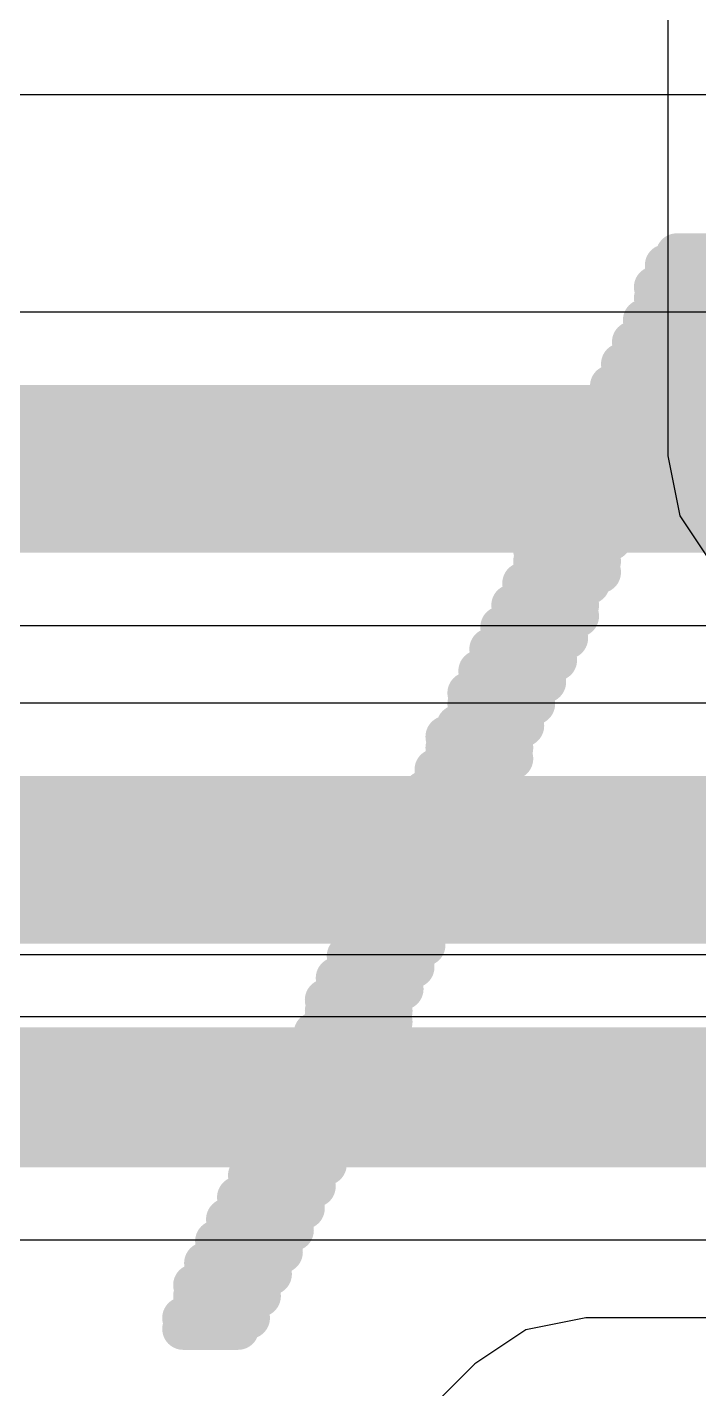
# Model space of a CAD drawing. Header units: inches. Extents: x -4.4 to 45.3, y -0.3 to 53.7.
# Drawn here: x 26.95 to 28.17, y 4.296 to 6.772 of the extents above; entities that cross this region are included whole.
import ezdxf

# ---------------------------------------------------------------- set-up
doc = ezdxf.new("R2010")
doc.units = ezdxf.units.IN
for name, color, linetype in [('Bottom Layer', 5, 'Continuous'), ('Bottom Overlay', 54, 'Continuous'), ('Signal_1', 16, 'Continuous'), ('Signal_2', 76, 'Continuous'), ('Top Layer', 1, 'Continuous')]:
    doc.layers.add(name, color=color, linetype=linetype)

msp = doc.modelspace()

# ---------------------------------------------------------------- linework, layer by layer
at = {"layer": 'Bottom Layer'}
for p, q in [((29.1682, 6.2539), (17.653, 6.2539)), ((17.771, 5.6841), (29.2862, 5.6841)), ((31.9114, 5.5427), (22.5552, 5.5427)), ((22.6732, 4.9729), (32.0294, 4.9729))]:
    msp.add_line(p, q, dxfattribs=at)
for points in [[(17.653, 5.969, 0.3048, 0.3048, 0), (29.2862, 5.969, 0.3048, 0.3048, 0)], [(22.5552, 5.2578, 0.3048, 0.3048, 0), (32.0294, 5.2578, 0.3048, 0.3048, 0)]]:
    msp.add_lwpolyline(points, format="xyseb", dxfattribs=at)
at = {"layer": 'Bottom Overlay'}
for points in [[(28.1306, 6.359, 0.0762, 0.0762, 0), (28.2303, 6.359, 0.0762, 0.0762, 0)], [(28.1107, 6.3391, 0.0762, 0.0762, 0), (28.2503, 6.3391, 0.0762, 0.0762, 0)], [(28.1107, 6.3191, 0.0762, 0.0762, 0), (28.2503, 6.3191, 0.0762, 0.0762, 0)], [(28.0907, 6.2992, 0.0762, 0.0762, 0), (28.2702, 6.2992, 0.0762, 0.0762, 0)], [(28.0907, 6.2793, 0.0762, 0.0762, 0), (28.2702, 6.2793, 0.0762, 0.0762, 0)], [(28.0907, 6.2593, 0.0762, 0.0762, 0), (28.2901, 6.2593, 0.0762, 0.0762, 0)], [(28.0708, 6.2394, 0.0762, 0.0762, 0), (28.2901, 6.2394, 0.0762, 0.0762, 0)], [(28.0708, 6.2194, 0.0762, 0.0762, 0), (28.3101, 6.2194, 0.0762, 0.0762, 0)], [(28.0509, 6.1995, 0.0762, 0.0762, 0), (28.1705, 6.1995, 0.0762, 0.0762, 0)], [(28.0509, 6.1796, 0.0762, 0.0762, 0), (28.1705, 6.1796, 0.0762, 0.0762, 0)], [(28.1904, 6.1995, 0.0762, 0.0762, 0), (28.3101, 6.1995, 0.0762, 0.0762, 0)], [(28.0309, 6.1596, 0.0762, 0.0762, 0), (28.1506, 6.1596, 0.0762, 0.0762, 0)], [(28.0309, 6.1397, 0.0762, 0.0762, 0), (28.1506, 6.1397, 0.0762, 0.0762, 0)], [(28.011, 6.1197, 0.0762, 0.0762, 0), (28.1306, 6.1197, 0.0762, 0.0762, 0)], [(27.991, 6.0799, 0.0762, 0.0762, 0), (28.1107, 6.0799, 0.0762, 0.0762, 0)], [(28.011, 6.0998, 0.0762, 0.0762, 0), (28.1306, 6.0998, 0.0762, 0.0762, 0)], [(27.991, 6.0599, 0.0762, 0.0762, 0), (28.1107, 6.0599, 0.0762, 0.0762, 0)], [(27.9711, 6.04, 0.0762, 0.0762, 0), (28.1107, 6.04, 0.0762, 0.0762, 0)], [(27.9711, 6.02, 0.0762, 0.0762, 0), (28.0907, 6.02, 0.0762, 0.0762, 0)], [(27.9512, 5.9802, 0.0762, 0.0762, 0), (28.0708, 5.9802, 0.0762, 0.0762, 0)], [(27.9711, 6.0001, 0.0762, 0.0762, 0), (28.0708, 6.0001, 0.0762, 0.0762, 0)], [(27.9512, 5.9602, 0.0762, 0.0762, 0), (28.0708, 5.9602, 0.0762, 0.0762, 0)], [(27.9312, 5.9403, 0.0762, 0.0762, 0), (28.0509, 5.9403, 0.0762, 0.0762, 0)], [(27.9312, 5.9203, 0.0762, 0.0762, 0), (28.0509, 5.9203, 0.0762, 0.0762, 0)], [(27.9113, 5.9004, 0.0762, 0.0762, 0), (28.0309, 5.9004, 0.0762, 0.0762, 0)], [(27.9113, 5.8805, 0.0762, 0.0762, 0), (28.0309, 5.8805, 0.0762, 0.0762, 0)], [(27.8913, 5.8605, 0.0762, 0.0762, 0), (28.011, 5.8605, 0.0762, 0.0762, 0)], [(27.8913, 5.8406, 0.0762, 0.0762, 0), (28.011, 5.8406, 0.0762, 0.0762, 0)], [(27.8714, 5.8206, 0.0762, 0.0762, 0), (27.991, 5.8206, 0.0762, 0.0762, 0)], [(27.8714, 5.8007, 0.0762, 0.0762, 0), (27.991, 5.8007, 0.0762, 0.0762, 0)], [(27.8714, 5.7808, 0.0762, 0.0762, 0), (27.991, 5.7808, 0.0762, 0.0762, 0)], [(27.8515, 5.7608, 0.0762, 0.0762, 0), (27.9711, 5.7608, 0.0762, 0.0762, 0)], [(27.8515, 5.7409, 0.0762, 0.0762, 0), (27.9512, 5.7409, 0.0762, 0.0762, 0)], [(27.8315, 5.7209, 0.0762, 0.0762, 0), (27.9512, 5.7209, 0.0762, 0.0762, 0)], [(27.8315, 5.701, 0.0762, 0.0762, 0), (27.9512, 5.701, 0.0762, 0.0762, 0)], [(27.8116, 5.6811, 0.0762, 0.0762, 0), (27.9312, 5.6811, 0.0762, 0.0762, 0)], [(27.8116, 5.6611, 0.0762, 0.0762, 0), (27.9312, 5.6611, 0.0762, 0.0762, 0)], [(27.7916, 5.6412, 0.0762, 0.0762, 0), (27.9113, 5.6412, 0.0762, 0.0762, 0)], [(27.7916, 5.6212, 0.0762, 0.0762, 0), (27.9113, 5.6212, 0.0762, 0.0762, 0)], [(27.7717, 5.6013, 0.0762, 0.0762, 0), (27.8913, 5.6013, 0.0762, 0.0762, 0)], [(27.7518, 5.5614, 0.0762, 0.0762, 0), (27.8714, 5.5614, 0.0762, 0.0762, 0)], [(27.7717, 5.5814, 0.0762, 0.0762, 0), (27.8913, 5.5814, 0.0762, 0.0762, 0)], [(27.7518, 5.5415, 0.0762, 0.0762, 0), (27.8714, 5.5415, 0.0762, 0.0762, 0)], [(27.7518, 5.5215, 0.0762, 0.0762, 0), (27.8515, 5.5215, 0.0762, 0.0762, 0)], [(27.7318, 5.5016, 0.0762, 0.0762, 0), (27.8515, 5.5016, 0.0762, 0.0762, 0)], [(27.7119, 5.4817, 0.0762, 0.0762, 0), (27.8315, 5.4817, 0.0762, 0.0762, 0)], [(27.7119, 5.4617, 0.0762, 0.0762, 0), (27.8315, 5.4617, 0.0762, 0.0762, 0)], [(27.7119, 5.4418, 0.0762, 0.0762, 0), (27.8315, 5.4418, 0.0762, 0.0762, 0)], [(27.6919, 5.4218, 0.0762, 0.0762, 0), (27.8116, 5.4218, 0.0762, 0.0762, 0)], [(27.6919, 5.4019, 0.0762, 0.0762, 0), (27.8116, 5.4019, 0.0762, 0.0762, 0)], [(27.672, 5.382, 0.0762, 0.0762, 0), (27.7916, 5.382, 0.0762, 0.0762, 0)], [(27.672, 5.362, 0.0762, 0.0762, 0), (27.7916, 5.362, 0.0762, 0.0762, 0)], [(27.6521, 5.3421, 0.0762, 0.0762, 0), (27.7717, 5.3421, 0.0762, 0.0762, 0)], [(27.6521, 5.3221, 0.0762, 0.0762, 0), (27.7717, 5.3221, 0.0762, 0.0762, 0)], [(27.6321, 5.3022, 0.0762, 0.0762, 0), (27.7518, 5.3022, 0.0762, 0.0762, 0)], [(27.6321, 5.2823, 0.0762, 0.0762, 0), (27.7518, 5.2823, 0.0762, 0.0762, 0)], [(27.6321, 5.2623, 0.0762, 0.0762, 0), (27.7318, 5.2623, 0.0762, 0.0762, 0)], [(27.6122, 5.2424, 0.0762, 0.0762, 0), (27.7318, 5.2424, 0.0762, 0.0762, 0)], [(27.6122, 5.2224, 0.0762, 0.0762, 0), (27.7318, 5.2224, 0.0762, 0.0762, 0)], [(27.5922, 5.2025, 0.0762, 0.0762, 0), (27.7119, 5.2025, 0.0762, 0.0762, 0)], [(27.5723, 5.1626, 0.0762, 0.0762, 0), (27.6919, 5.1626, 0.0762, 0.0762, 0)], [(27.5922, 5.1826, 0.0762, 0.0762, 0), (27.7119, 5.1826, 0.0762, 0.0762, 0)], [(27.5723, 5.1427, 0.0762, 0.0762, 0), (27.6919, 5.1427, 0.0762, 0.0762, 0)], [(27.5524, 5.1227, 0.0762, 0.0762, 0), (27.672, 5.1227, 0.0762, 0.0762, 0)], [(27.5524, 5.1028, 0.0762, 0.0762, 0), (27.672, 5.1028, 0.0762, 0.0762, 0)], [(27.5324, 5.0828, 0.0762, 0.0762, 0), (27.6521, 5.0828, 0.0762, 0.0762, 0)], [(27.5324, 5.0629, 0.0762, 0.0762, 0), (27.6521, 5.0629, 0.0762, 0.0762, 0)], [(27.5125, 5.043, 0.0762, 0.0762, 0), (27.6321, 5.043, 0.0762, 0.0762, 0)], [(27.5125, 5.023, 0.0762, 0.0762, 0), (27.6321, 5.023, 0.0762, 0.0762, 0)], [(27.4925, 5.0031, 0.0762, 0.0762, 0), (27.6122, 5.0031, 0.0762, 0.0762, 0)], [(27.4925, 4.9831, 0.0762, 0.0762, 0), (27.6122, 4.9831, 0.0762, 0.0762, 0)], [(27.4925, 4.9632, 0.0762, 0.0762, 0), (27.6122, 4.9632, 0.0762, 0.0762, 0)], [(27.4726, 4.9433, 0.0762, 0.0762, 0), (27.5922, 4.9433, 0.0762, 0.0762, 0)], [(27.4726, 4.9233, 0.0762, 0.0762, 0), (27.5723, 4.9233, 0.0762, 0.0762, 0)], [(27.4527, 4.9034, 0.0762, 0.0762, 0), (27.5723, 4.9034, 0.0762, 0.0762, 0)], [(27.4527, 4.8834, 0.0762, 0.0762, 0), (27.5723, 4.8834, 0.0762, 0.0762, 0)], [(27.4327, 4.8635, 0.0762, 0.0762, 0), (27.5524, 4.8635, 0.0762, 0.0762, 0)], [(27.4327, 4.8436, 0.0762, 0.0762, 0), (27.5524, 4.8436, 0.0762, 0.0762, 0)], [(27.4128, 4.8236, 0.0762, 0.0762, 0), (27.5324, 4.8236, 0.0762, 0.0762, 0)], [(27.4128, 4.8037, 0.0762, 0.0762, 0), (27.5324, 4.8037, 0.0762, 0.0762, 0)], [(27.3928, 4.7837, 0.0762, 0.0762, 0), (27.5125, 4.7837, 0.0762, 0.0762, 0)], [(27.3729, 4.7439, 0.0762, 0.0762, 0), (27.4925, 4.7439, 0.0762, 0.0762, 0)], [(27.3928, 4.7638, 0.0762, 0.0762, 0), (27.5125, 4.7638, 0.0762, 0.0762, 0)], [(27.3729, 4.7239, 0.0762, 0.0762, 0), (27.4925, 4.7239, 0.0762, 0.0762, 0)], [(27.3729, 4.704, 0.0762, 0.0762, 0), (27.4925, 4.704, 0.0762, 0.0762, 0)], [(27.353, 4.684, 0.0762, 0.0762, 0), (27.4726, 4.684, 0.0762, 0.0762, 0)], [(27.333, 4.6442, 0.0762, 0.0762, 0), (27.4527, 4.6442, 0.0762, 0.0762, 0)], [(27.353, 4.6641, 0.0762, 0.0762, 0), (27.4726, 4.6641, 0.0762, 0.0762, 0)], [(27.333, 4.6242, 0.0762, 0.0762, 0), (27.4527, 4.6242, 0.0762, 0.0762, 0)], [(27.3131, 4.6043, 0.0762, 0.0762, 0), (27.4327, 4.6043, 0.0762, 0.0762, 0)], [(27.3131, 4.5843, 0.0762, 0.0762, 0), (27.4327, 4.5843, 0.0762, 0.0762, 0)], [(27.2931, 4.5644, 0.0762, 0.0762, 0), (27.4128, 4.5644, 0.0762, 0.0762, 0)], [(27.2931, 4.5445, 0.0762, 0.0762, 0), (27.4128, 4.5445, 0.0762, 0.0762, 0)], [(27.2732, 4.5245, 0.0762, 0.0762, 0), (27.3928, 4.5245, 0.0762, 0.0762, 0)], [(27.2732, 4.5046, 0.0762, 0.0762, 0), (27.3928, 4.5046, 0.0762, 0.0762, 0)], [(27.2533, 4.4846, 0.0762, 0.0762, 0), (27.3729, 4.4846, 0.0762, 0.0762, 0)], [(27.2533, 4.4647, 0.0762, 0.0762, 0), (27.3729, 4.4647, 0.0762, 0.0762, 0)], [(27.2533, 4.4448, 0.0762, 0.0762, 0), (27.353, 4.4448, 0.0762, 0.0762, 0)], [(27.2333, 4.4248, 0.0762, 0.0762, 0), (27.353, 4.4248, 0.0762, 0.0762, 0)], [(27.2333, 4.4049, 0.0762, 0.0762, 0), (27.333, 4.4049, 0.0762, 0.0762, 0)]]:
    msp.add_lwpolyline(points, format="xyseb", dxfattribs=at)
for points in [[(28.1116, 6.359, 0.0381, 0.0381, 1), (28.1497, 6.359, 0.0381, 0.0381, 1)], [(28.0916, 6.3391, 0.0381, 0.0381, 1), (28.1297, 6.3391, 0.0381, 0.0381, 1)], [(28.0916, 6.3191, 0.0381, 0.0381, 1), (28.1297, 6.3191, 0.0381, 0.0381, 1)], [(28.0717, 6.2992, 0.0381, 0.0381, 1), (28.1098, 6.2992, 0.0381, 0.0381, 1)], [(28.0717, 6.2793, 0.0381, 0.0381, 1), (28.1098, 6.2793, 0.0381, 0.0381, 1)], [(28.0717, 6.2593, 0.0381, 0.0381, 1), (28.1098, 6.2593, 0.0381, 0.0381, 1)], [(28.0517, 6.2394, 0.0381, 0.0381, 1), (28.0898, 6.2394, 0.0381, 0.0381, 1)], [(28.0517, 6.2194, 0.0381, 0.0381, 1), (28.0898, 6.2194, 0.0381, 0.0381, 1)], [(28.0318, 6.1995, 0.0381, 0.0381, 1), (28.0699, 6.1995, 0.0381, 0.0381, 1)], [(28.0318, 6.1796, 0.0381, 0.0381, 1), (28.0699, 6.1796, 0.0381, 0.0381, 1)], [(28.1514, 6.1995, 0.0381, 0.0381, 1), (28.1895, 6.1995, 0.0381, 0.0381, 1)], [(28.1514, 6.1796, 0.0381, 0.0381, 1), (28.1895, 6.1796, 0.0381, 0.0381, 1)], [(28.1714, 6.1995, 0.0381, 0.0381, 1), (28.2095, 6.1995, 0.0381, 0.0381, 1)], [(28.0119, 6.1596, 0.0381, 0.0381, 1), (28.05, 6.1596, 0.0381, 0.0381, 1)], [(28.1315, 6.1596, 0.0381, 0.0381, 1), (28.1696, 6.1596, 0.0381, 0.0381, 1)], [(28.0119, 6.1397, 0.0381, 0.0381, 1), (28.05, 6.1397, 0.0381, 0.0381, 1)], [(28.1315, 6.1397, 0.0381, 0.0381, 1), (28.1696, 6.1397, 0.0381, 0.0381, 1)], [(27.9919, 6.1197, 0.0381, 0.0381, 1), (28.03, 6.1197, 0.0381, 0.0381, 1)], [(28.1116, 6.1197, 0.0381, 0.0381, 1), (28.1497, 6.1197, 0.0381, 0.0381, 1)], [(27.972, 6.0799, 0.0381, 0.0381, 1), (28.0101, 6.0799, 0.0381, 0.0381, 1)], [(27.9919, 6.0998, 0.0381, 0.0381, 1), (28.03, 6.0998, 0.0381, 0.0381, 1)], [(28.0916, 6.0799, 0.0381, 0.0381, 1), (28.1297, 6.0799, 0.0381, 0.0381, 1)], [(28.1116, 6.0998, 0.0381, 0.0381, 1), (28.1497, 6.0998, 0.0381, 0.0381, 1)], [(27.972, 6.0599, 0.0381, 0.0381, 1), (28.0101, 6.0599, 0.0381, 0.0381, 1)], [(28.0916, 6.0599, 0.0381, 0.0381, 1), (28.1297, 6.0599, 0.0381, 0.0381, 1)], [(27.952, 6.04, 0.0381, 0.0381, 1), (27.9901, 6.04, 0.0381, 0.0381, 1)], [(28.0916, 6.04, 0.0381, 0.0381, 1), (28.1297, 6.04, 0.0381, 0.0381, 1)], [(27.952, 6.02, 0.0381, 0.0381, 1), (27.9901, 6.02, 0.0381, 0.0381, 1)], [(28.0717, 6.02, 0.0381, 0.0381, 1), (28.1098, 6.02, 0.0381, 0.0381, 1)], [(27.9321, 5.9802, 0.0381, 0.0381, 1), (27.9702, 5.9802, 0.0381, 0.0381, 1)], [(27.952, 6.0001, 0.0381, 0.0381, 1), (27.9901, 6.0001, 0.0381, 0.0381, 1)], [(28.0517, 6.0001, 0.0381, 0.0381, 1), (28.0898, 6.0001, 0.0381, 0.0381, 1)], [(28.0517, 5.9802, 0.0381, 0.0381, 1), (28.0898, 5.9802, 0.0381, 0.0381, 1)], [(27.9321, 5.9602, 0.0381, 0.0381, 1), (27.9702, 5.9602, 0.0381, 0.0381, 1)], [(28.0517, 5.9602, 0.0381, 0.0381, 1), (28.0898, 5.9602, 0.0381, 0.0381, 1)], [(27.9122, 5.9403, 0.0381, 0.0381, 1), (27.9503, 5.9403, 0.0381, 0.0381, 1)], [(28.0318, 5.9403, 0.0381, 0.0381, 1), (28.0699, 5.9403, 0.0381, 0.0381, 1)], [(27.9122, 5.9203, 0.0381, 0.0381, 1), (27.9503, 5.9203, 0.0381, 0.0381, 1)], [(28.0318, 5.9203, 0.0381, 0.0381, 1), (28.0699, 5.9203, 0.0381, 0.0381, 1)], [(27.8922, 5.9004, 0.0381, 0.0381, 1), (27.9303, 5.9004, 0.0381, 0.0381, 1)], [(27.8922, 5.8805, 0.0381, 0.0381, 1), (27.9303, 5.8805, 0.0381, 0.0381, 1)], [(28.0119, 5.9004, 0.0381, 0.0381, 1), (28.05, 5.9004, 0.0381, 0.0381, 1)], [(28.0119, 5.8805, 0.0381, 0.0381, 1), (28.05, 5.8805, 0.0381, 0.0381, 1)], [(27.8723, 5.8605, 0.0381, 0.0381, 1), (27.9104, 5.8605, 0.0381, 0.0381, 1)], [(27.9919, 5.8605, 0.0381, 0.0381, 1), (28.03, 5.8605, 0.0381, 0.0381, 1)], [(27.8723, 5.8406, 0.0381, 0.0381, 1), (27.9104, 5.8406, 0.0381, 0.0381, 1)], [(27.9919, 5.8406, 0.0381, 0.0381, 1), (28.03, 5.8406, 0.0381, 0.0381, 1)], [(27.8523, 5.8206, 0.0381, 0.0381, 1), (27.8904, 5.8206, 0.0381, 0.0381, 1)], [(27.972, 5.8206, 0.0381, 0.0381, 1), (28.0101, 5.8206, 0.0381, 0.0381, 1)], [(27.8523, 5.8007, 0.0381, 0.0381, 1), (27.8904, 5.8007, 0.0381, 0.0381, 1)], [(27.8523, 5.7808, 0.0381, 0.0381, 1), (27.8904, 5.7808, 0.0381, 0.0381, 1)], [(27.972, 5.8007, 0.0381, 0.0381, 1), (28.0101, 5.8007, 0.0381, 0.0381, 1)], [(27.972, 5.7808, 0.0381, 0.0381, 1), (28.0101, 5.7808, 0.0381, 0.0381, 1)], [(27.8324, 5.7608, 0.0381, 0.0381, 1), (27.8705, 5.7608, 0.0381, 0.0381, 1)], [(27.952, 5.7608, 0.0381, 0.0381, 1), (27.9901, 5.7608, 0.0381, 0.0381, 1)], [(27.8324, 5.7409, 0.0381, 0.0381, 1), (27.8705, 5.7409, 0.0381, 0.0381, 1)], [(27.9321, 5.7409, 0.0381, 0.0381, 1), (27.9702, 5.7409, 0.0381, 0.0381, 1)], [(27.8125, 5.7209, 0.0381, 0.0381, 1), (27.8506, 5.7209, 0.0381, 0.0381, 1)], [(27.9321, 5.7209, 0.0381, 0.0381, 1), (27.9702, 5.7209, 0.0381, 0.0381, 1)], [(27.8125, 5.701, 0.0381, 0.0381, 1), (27.8506, 5.701, 0.0381, 0.0381, 1)], [(27.9321, 5.701, 0.0381, 0.0381, 1), (27.9702, 5.701, 0.0381, 0.0381, 1)], [(27.7925, 5.6811, 0.0381, 0.0381, 1), (27.8306, 5.6811, 0.0381, 0.0381, 1)], [(27.7925, 5.6611, 0.0381, 0.0381, 1), (27.8306, 5.6611, 0.0381, 0.0381, 1)], [(27.9122, 5.6811, 0.0381, 0.0381, 1), (27.9503, 5.6811, 0.0381, 0.0381, 1)], [(27.9122, 5.6611, 0.0381, 0.0381, 1), (27.9503, 5.6611, 0.0381, 0.0381, 1)], [(27.7726, 5.6412, 0.0381, 0.0381, 1), (27.8107, 5.6412, 0.0381, 0.0381, 1)], [(27.8922, 5.6412, 0.0381, 0.0381, 1), (27.9303, 5.6412, 0.0381, 0.0381, 1)], [(27.7726, 5.6212, 0.0381, 0.0381, 1), (27.8107, 5.6212, 0.0381, 0.0381, 1)], [(27.8922, 5.6212, 0.0381, 0.0381, 1), (27.9303, 5.6212, 0.0381, 0.0381, 1)], [(27.7526, 5.6013, 0.0381, 0.0381, 1), (27.7907, 5.6013, 0.0381, 0.0381, 1)], [(27.8723, 5.6013, 0.0381, 0.0381, 1), (27.9104, 5.6013, 0.0381, 0.0381, 1)], [(27.7327, 5.5614, 0.0381, 0.0381, 1), (27.7708, 5.5614, 0.0381, 0.0381, 1)], [(27.7526, 5.5814, 0.0381, 0.0381, 1), (27.7907, 5.5814, 0.0381, 0.0381, 1)], [(27.8523, 5.5614, 0.0381, 0.0381, 1), (27.8904, 5.5614, 0.0381, 0.0381, 1)], [(27.8723, 5.5814, 0.0381, 0.0381, 1), (27.9104, 5.5814, 0.0381, 0.0381, 1)], [(27.7327, 5.5415, 0.0381, 0.0381, 1), (27.7708, 5.5415, 0.0381, 0.0381, 1)], [(27.8523, 5.5415, 0.0381, 0.0381, 1), (27.8904, 5.5415, 0.0381, 0.0381, 1)], [(27.7327, 5.5215, 0.0381, 0.0381, 1), (27.7708, 5.5215, 0.0381, 0.0381, 1)], [(27.8324, 5.5215, 0.0381, 0.0381, 1), (27.8705, 5.5215, 0.0381, 0.0381, 1)], [(27.7128, 5.5016, 0.0381, 0.0381, 1), (27.7509, 5.5016, 0.0381, 0.0381, 1)], [(27.8324, 5.5016, 0.0381, 0.0381, 1), (27.8705, 5.5016, 0.0381, 0.0381, 1)], [(27.6928, 5.4817, 0.0381, 0.0381, 1), (27.7309, 5.4817, 0.0381, 0.0381, 1)], [(27.6928, 5.4617, 0.0381, 0.0381, 1), (27.7309, 5.4617, 0.0381, 0.0381, 1)], [(27.8125, 5.4817, 0.0381, 0.0381, 1), (27.8506, 5.4817, 0.0381, 0.0381, 1)], [(27.8125, 5.4617, 0.0381, 0.0381, 1), (27.8506, 5.4617, 0.0381, 0.0381, 1)], [(27.6928, 5.4418, 0.0381, 0.0381, 1), (27.7309, 5.4418, 0.0381, 0.0381, 1)], [(27.8125, 5.4418, 0.0381, 0.0381, 1), (27.8506, 5.4418, 0.0381, 0.0381, 1)], [(27.6729, 5.4218, 0.0381, 0.0381, 1), (27.711, 5.4218, 0.0381, 0.0381, 1)], [(27.7925, 5.4218, 0.0381, 0.0381, 1), (27.8306, 5.4218, 0.0381, 0.0381, 1)], [(27.6729, 5.4019, 0.0381, 0.0381, 1), (27.711, 5.4019, 0.0381, 0.0381, 1)], [(27.7925, 5.4019, 0.0381, 0.0381, 1), (27.8306, 5.4019, 0.0381, 0.0381, 1)], [(27.6529, 5.382, 0.0381, 0.0381, 1), (27.691, 5.382, 0.0381, 0.0381, 1)], [(27.6529, 5.362, 0.0381, 0.0381, 1), (27.691, 5.362, 0.0381, 0.0381, 1)], [(27.7726, 5.382, 0.0381, 0.0381, 1), (27.8107, 5.382, 0.0381, 0.0381, 1)], [(27.7726, 5.362, 0.0381, 0.0381, 1), (27.8107, 5.362, 0.0381, 0.0381, 1)], [(27.633, 5.3421, 0.0381, 0.0381, 1), (27.6711, 5.3421, 0.0381, 0.0381, 1)], [(27.7526, 5.3421, 0.0381, 0.0381, 1), (27.7907, 5.3421, 0.0381, 0.0381, 1)], [(27.633, 5.3221, 0.0381, 0.0381, 1), (27.6711, 5.3221, 0.0381, 0.0381, 1)], [(27.7526, 5.3221, 0.0381, 0.0381, 1), (27.7907, 5.3221, 0.0381, 0.0381, 1)], [(27.6131, 5.3022, 0.0381, 0.0381, 1), (27.6512, 5.3022, 0.0381, 0.0381, 1)], [(27.7327, 5.3022, 0.0381, 0.0381, 1), (27.7708, 5.3022, 0.0381, 0.0381, 1)], [(27.6131, 5.2823, 0.0381, 0.0381, 1), (27.6512, 5.2823, 0.0381, 0.0381, 1)], [(27.6131, 5.2623, 0.0381, 0.0381, 1), (27.6512, 5.2623, 0.0381, 0.0381, 1)], [(27.7128, 5.2623, 0.0381, 0.0381, 1), (27.7509, 5.2623, 0.0381, 0.0381, 1)], [(27.7327, 5.2823, 0.0381, 0.0381, 1), (27.7708, 5.2823, 0.0381, 0.0381, 1)], [(27.5931, 5.2424, 0.0381, 0.0381, 1), (27.6312, 5.2424, 0.0381, 0.0381, 1)], [(27.7128, 5.2424, 0.0381, 0.0381, 1), (27.7509, 5.2424, 0.0381, 0.0381, 1)], [(27.5931, 5.2224, 0.0381, 0.0381, 1), (27.6312, 5.2224, 0.0381, 0.0381, 1)], [(27.7128, 5.2224, 0.0381, 0.0381, 1), (27.7509, 5.2224, 0.0381, 0.0381, 1)], [(27.5732, 5.2025, 0.0381, 0.0381, 1), (27.6113, 5.2025, 0.0381, 0.0381, 1)], [(27.6928, 5.2025, 0.0381, 0.0381, 1), (27.7309, 5.2025, 0.0381, 0.0381, 1)], [(27.5532, 5.1626, 0.0381, 0.0381, 1), (27.5913, 5.1626, 0.0381, 0.0381, 1)], [(27.5732, 5.1826, 0.0381, 0.0381, 1), (27.6113, 5.1826, 0.0381, 0.0381, 1)], [(27.6729, 5.1626, 0.0381, 0.0381, 1), (27.711, 5.1626, 0.0381, 0.0381, 1)], [(27.6928, 5.1826, 0.0381, 0.0381, 1), (27.7309, 5.1826, 0.0381, 0.0381, 1)], [(27.5532, 5.1427, 0.0381, 0.0381, 1), (27.5913, 5.1427, 0.0381, 0.0381, 1)], [(27.6729, 5.1427, 0.0381, 0.0381, 1), (27.711, 5.1427, 0.0381, 0.0381, 1)], [(27.5333, 5.1227, 0.0381, 0.0381, 1), (27.5714, 5.1227, 0.0381, 0.0381, 1)], [(27.6529, 5.1227, 0.0381, 0.0381, 1), (27.691, 5.1227, 0.0381, 0.0381, 1)], [(27.5333, 5.1028, 0.0381, 0.0381, 1), (27.5714, 5.1028, 0.0381, 0.0381, 1)], [(27.6529, 5.1028, 0.0381, 0.0381, 1), (27.691, 5.1028, 0.0381, 0.0381, 1)], [(27.5134, 5.0828, 0.0381, 0.0381, 1), (27.5515, 5.0828, 0.0381, 0.0381, 1)], [(27.5134, 5.0629, 0.0381, 0.0381, 1), (27.5515, 5.0629, 0.0381, 0.0381, 1)], [(27.633, 5.0828, 0.0381, 0.0381, 1), (27.6711, 5.0828, 0.0381, 0.0381, 1)], [(27.633, 5.0629, 0.0381, 0.0381, 1), (27.6711, 5.0629, 0.0381, 0.0381, 1)], [(27.4934, 5.043, 0.0381, 0.0381, 1), (27.5315, 5.043, 0.0381, 0.0381, 1)], [(27.6131, 5.043, 0.0381, 0.0381, 1), (27.6512, 5.043, 0.0381, 0.0381, 1)], [(27.4934, 5.023, 0.0381, 0.0381, 1), (27.5315, 5.023, 0.0381, 0.0381, 1)], [(27.6131, 5.023, 0.0381, 0.0381, 1), (27.6512, 5.023, 0.0381, 0.0381, 1)], [(27.4735, 5.0031, 0.0381, 0.0381, 1), (27.5116, 5.0031, 0.0381, 0.0381, 1)], [(27.5931, 5.0031, 0.0381, 0.0381, 1), (27.6312, 5.0031, 0.0381, 0.0381, 1)], [(27.4735, 4.9831, 0.0381, 0.0381, 1), (27.5116, 4.9831, 0.0381, 0.0381, 1)], [(27.4735, 4.9632, 0.0381, 0.0381, 1), (27.5116, 4.9632, 0.0381, 0.0381, 1)], [(27.5931, 4.9831, 0.0381, 0.0381, 1), (27.6312, 4.9831, 0.0381, 0.0381, 1)], [(27.5931, 4.9632, 0.0381, 0.0381, 1), (27.6312, 4.9632, 0.0381, 0.0381, 1)], [(27.4535, 4.9433, 0.0381, 0.0381, 1), (27.4916, 4.9433, 0.0381, 0.0381, 1)], [(27.5732, 4.9433, 0.0381, 0.0381, 1), (27.6113, 4.9433, 0.0381, 0.0381, 1)], [(27.4535, 4.9233, 0.0381, 0.0381, 1), (27.4916, 4.9233, 0.0381, 0.0381, 1)], [(27.5532, 4.9233, 0.0381, 0.0381, 1), (27.5913, 4.9233, 0.0381, 0.0381, 1)], [(27.4336, 4.9034, 0.0381, 0.0381, 1), (27.4717, 4.9034, 0.0381, 0.0381, 1)], [(27.5532, 4.9034, 0.0381, 0.0381, 1), (27.5913, 4.9034, 0.0381, 0.0381, 1)], [(27.4336, 4.8834, 0.0381, 0.0381, 1), (27.4717, 4.8834, 0.0381, 0.0381, 1)], [(27.5532, 4.8834, 0.0381, 0.0381, 1), (27.5913, 4.8834, 0.0381, 0.0381, 1)], [(27.4137, 4.8635, 0.0381, 0.0381, 1), (27.4518, 4.8635, 0.0381, 0.0381, 1)], [(27.4137, 4.8436, 0.0381, 0.0381, 1), (27.4518, 4.8436, 0.0381, 0.0381, 1)], [(27.5333, 4.8635, 0.0381, 0.0381, 1), (27.5714, 4.8635, 0.0381, 0.0381, 1)], [(27.5333, 4.8436, 0.0381, 0.0381, 1), (27.5714, 4.8436, 0.0381, 0.0381, 1)], [(27.3937, 4.8236, 0.0381, 0.0381, 1), (27.4318, 4.8236, 0.0381, 0.0381, 1)], [(27.5134, 4.8236, 0.0381, 0.0381, 1), (27.5515, 4.8236, 0.0381, 0.0381, 1)], [(27.3937, 4.8037, 0.0381, 0.0381, 1), (27.4318, 4.8037, 0.0381, 0.0381, 1)], [(27.5134, 4.8037, 0.0381, 0.0381, 1), (27.5515, 4.8037, 0.0381, 0.0381, 1)], [(27.3738, 4.7837, 0.0381, 0.0381, 1), (27.4119, 4.7837, 0.0381, 0.0381, 1)], [(27.4934, 4.7837, 0.0381, 0.0381, 1), (27.5315, 4.7837, 0.0381, 0.0381, 1)], [(27.3538, 4.7439, 0.0381, 0.0381, 1), (27.3919, 4.7439, 0.0381, 0.0381, 1)], [(27.3738, 4.7638, 0.0381, 0.0381, 1), (27.4119, 4.7638, 0.0381, 0.0381, 1)], [(27.4735, 4.7439, 0.0381, 0.0381, 1), (27.5116, 4.7439, 0.0381, 0.0381, 1)], [(27.4934, 4.7638, 0.0381, 0.0381, 1), (27.5315, 4.7638, 0.0381, 0.0381, 1)], [(27.3538, 4.7239, 0.0381, 0.0381, 1), (27.3919, 4.7239, 0.0381, 0.0381, 1)], [(27.4735, 4.7239, 0.0381, 0.0381, 1), (27.5116, 4.7239, 0.0381, 0.0381, 1)], [(27.3538, 4.704, 0.0381, 0.0381, 1), (27.3919, 4.704, 0.0381, 0.0381, 1)], [(27.4735, 4.704, 0.0381, 0.0381, 1), (27.5116, 4.704, 0.0381, 0.0381, 1)], [(27.3339, 4.684, 0.0381, 0.0381, 1), (27.372, 4.684, 0.0381, 0.0381, 1)], [(27.4535, 4.684, 0.0381, 0.0381, 1), (27.4916, 4.684, 0.0381, 0.0381, 1)], [(27.314, 4.6442, 0.0381, 0.0381, 1), (27.3521, 4.6442, 0.0381, 0.0381, 1)], [(27.3339, 4.6641, 0.0381, 0.0381, 1), (27.372, 4.6641, 0.0381, 0.0381, 1)], [(27.4336, 4.6442, 0.0381, 0.0381, 1), (27.4717, 4.6442, 0.0381, 0.0381, 1)], [(27.4535, 4.6641, 0.0381, 0.0381, 1), (27.4916, 4.6641, 0.0381, 0.0381, 1)], [(27.314, 4.6242, 0.0381, 0.0381, 1), (27.3521, 4.6242, 0.0381, 0.0381, 1)], [(27.4336, 4.6242, 0.0381, 0.0381, 1), (27.4717, 4.6242, 0.0381, 0.0381, 1)], [(27.294, 4.6043, 0.0381, 0.0381, 1), (27.3321, 4.6043, 0.0381, 0.0381, 1)], [(27.4137, 4.6043, 0.0381, 0.0381, 1), (27.4518, 4.6043, 0.0381, 0.0381, 1)], [(27.294, 4.5843, 0.0381, 0.0381, 1), (27.3321, 4.5843, 0.0381, 0.0381, 1)], [(27.4137, 4.5843, 0.0381, 0.0381, 1), (27.4518, 4.5843, 0.0381, 0.0381, 1)], [(27.2741, 4.5644, 0.0381, 0.0381, 1), (27.3122, 4.5644, 0.0381, 0.0381, 1)], [(27.2741, 4.5445, 0.0381, 0.0381, 1), (27.3122, 4.5445, 0.0381, 0.0381, 1)], [(27.3937, 4.5644, 0.0381, 0.0381, 1), (27.4318, 4.5644, 0.0381, 0.0381, 1)], [(27.3937, 4.5445, 0.0381, 0.0381, 1), (27.4318, 4.5445, 0.0381, 0.0381, 1)], [(27.2541, 4.5245, 0.0381, 0.0381, 1), (27.2922, 4.5245, 0.0381, 0.0381, 1)], [(27.3738, 4.5245, 0.0381, 0.0381, 1), (27.4119, 4.5245, 0.0381, 0.0381, 1)], [(27.2541, 4.5046, 0.0381, 0.0381, 1), (27.2922, 4.5046, 0.0381, 0.0381, 1)], [(27.3738, 4.5046, 0.0381, 0.0381, 1), (27.4119, 4.5046, 0.0381, 0.0381, 1)], [(27.2342, 4.4846, 0.0381, 0.0381, 1), (27.2723, 4.4846, 0.0381, 0.0381, 1)], [(27.3538, 4.4846, 0.0381, 0.0381, 1), (27.3919, 4.4846, 0.0381, 0.0381, 1)], [(27.2342, 4.4647, 0.0381, 0.0381, 1), (27.2723, 4.4647, 0.0381, 0.0381, 1)], [(27.2342, 4.4448, 0.0381, 0.0381, 1), (27.2723, 4.4448, 0.0381, 0.0381, 1)], [(27.3339, 4.4448, 0.0381, 0.0381, 1), (27.372, 4.4448, 0.0381, 0.0381, 1)], [(27.3538, 4.4647, 0.0381, 0.0381, 1), (27.3919, 4.4647, 0.0381, 0.0381, 1)], [(27.2143, 4.4248, 0.0381, 0.0381, 1), (27.2524, 4.4248, 0.0381, 0.0381, 1)], [(27.3339, 4.4248, 0.0381, 0.0381, 1), (27.372, 4.4248, 0.0381, 0.0381, 1)], [(27.2143, 4.4049, 0.0381, 0.0381, 1), (27.2524, 4.4049, 0.0381, 0.0381, 1)], [(27.314, 4.4049, 0.0381, 0.0381, 1), (27.3521, 4.4049, 0.0381, 0.0381, 1)]]:
    msp.add_lwpolyline(points, format="xyseb", close=True, dxfattribs=at)
at = {"layer": 'Signal_1'}
for p, q in [((30.2965, 5.085), (19.3802, 5.085)), ((19.4875, 4.567), (30.4038, 4.567)), ((27.965, 4.4251), (27.856, 4.4034)), ((41.3602, 4.4251), (27.965, 4.4251)), ((27.965, 4.4251), (27.965, 4.4251)), ((27.856, 4.4034), (27.7636, 4.3416)), ((27.7636, 4.3416), (26.9985, 3.5766))]:
    msp.add_line(p, q, dxfattribs=at)
msp.add_lwpolyline([(19.3802, 4.826, 0.254, 0.254, 0), (30.4038, 4.826, 0.254, 0.254, 0)], format="xyseb", dxfattribs=at)
at = {"layer": 'Signal_2'}
for p, q in [((28.1145, 20.4539), (28.1145, 5.9923)), ((28.1145, 5.9923), (28.1145, 5.9923)), ((28.1145, 5.9923), (28.1361, 5.8832)), ((28.1361, 5.8832), (28.1979, 5.7908))]:
    msp.add_line(p, q, dxfattribs=at)
at = {"layer": 'Top Layer'}
msp.add_line((6.9506, 6.6493), (44.0482, 6.6493), dxfattribs=at)

doc.saveas('drawing.dxf')
